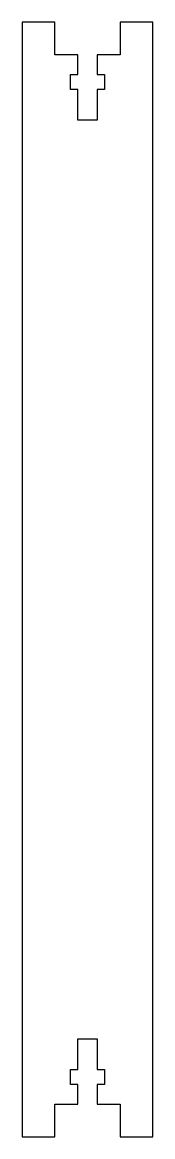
# Model space of a CAD drawing. Header units: millimetres. Extents: x -20 to 0, y 0 to 171.
import ezdxf

# ---------------------------------------------------------------- set-up
doc = ezdxf.new("R2010")
doc.units = ezdxf.units.MM

msp = doc.modelspace()

# ---------------------------------------------------------------- linework, layer by layer
at = {"color": 7, "linetype": 'Continuous', "lineweight": 25}
for p, q in [((-20, 171), (-20, 0)), ((-15, 171), (-20, 171)), ((-15, 166), (-15, 171)), ((0, 171), (-5, 171)), ((-5, 171), (-5, 166)), ((0, 0), (0, 171)), ((-11.5, 166), (-15, 166)), ((-11.5, 163), (-11.5, 166)), ((-5, 166), (-8.5, 166)), ((-8.5, 166), (-8.5, 163)), ((-12.6, 160.7), (-12.6, 163)), ((-12.6, 163), (-11.5, 163)), ((-8.5, 163), (-7.4, 163)), ((-7.4, 163), (-7.4, 160.7)), ((-11.5, 160.7), (-12.6, 160.7)), ((-11.5, 156), (-11.5, 160.7)), ((-7.4, 160.7), (-8.5, 160.7)), ((-8.5, 160.7), (-8.5, 156)), ((-8.5, 156), (-11.5, 156)), ((-11.5, 10.3), (-11.5, 15)), ((-11.5, 15), (-8.5, 15)), ((-8.5, 15), (-8.5, 10.3)), ((-12.6, 8), (-12.6, 10.3)), ((-12.6, 10.3), (-11.5, 10.3)), ((-8.5, 10.3), (-7.4, 10.3)), ((-7.4, 10.3), (-7.4, 8)), ((-11.5, 8), (-12.6, 8)), ((-11.5, 5), (-11.5, 8)), ((-7.4, 8), (-8.5, 8)), ((-8.5, 8), (-8.5, 5)), ((-15, 0), (-15, 5)), ((-15, 5), (-11.5, 5)), ((-8.5, 5), (-5, 5)), ((-5, 5), (-5, 0)), ((-20, 0), (-15, 0)), ((-5, 0), (0, 0))]:
    msp.add_line(p, q, dxfattribs=at)

doc.saveas('drawing.dxf')
